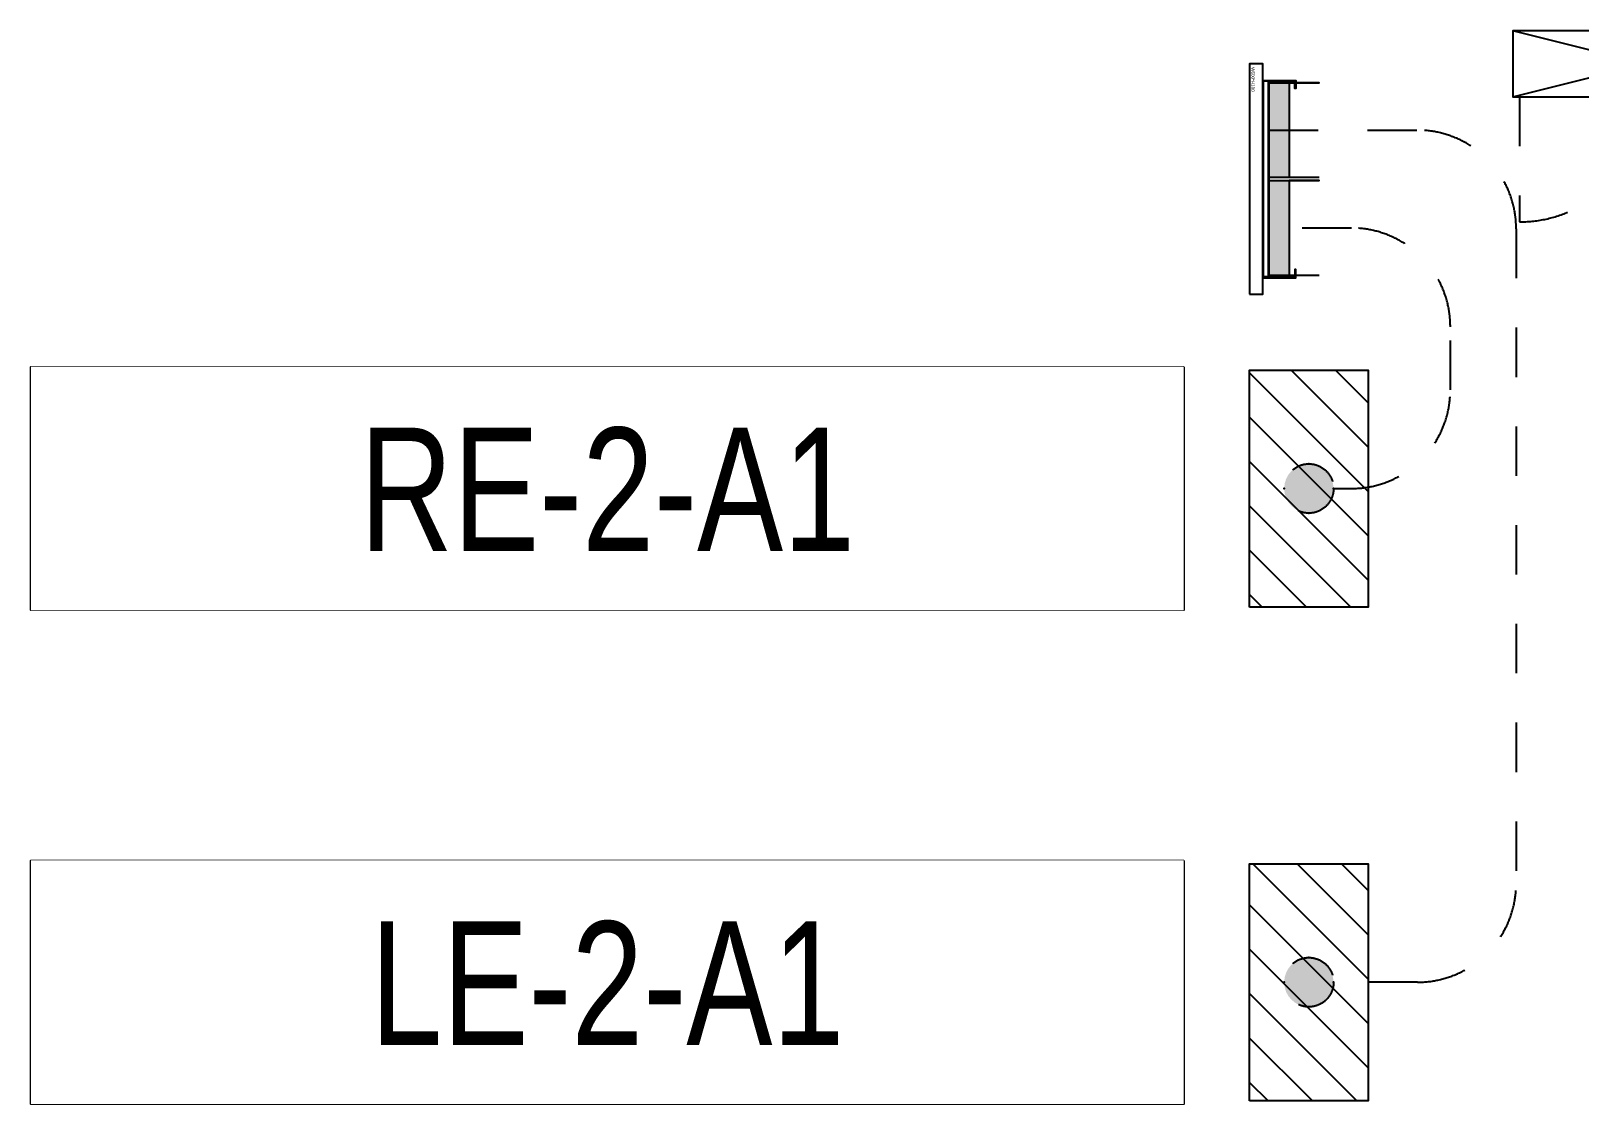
# Model space of a CAD drawing. Header units: millimetres. Extents: x -149088 to 500787, y -530175 to 1035835.
# Drawn here: x 88750 to 93455, y -53755 to -50495 of the extents above; entities that cross this region are included whole.
import ezdxf
from ezdxf.enums import TextEntityAlignment as Align

# ---------------------------------------------------------------- set-up
doc = ezdxf.new("R2010")
doc.units = ezdxf.units.MM
doc.header["$LTSCALE"] = 150
doc.linetypes.add('D1', pattern=[3, 1, -1, 1])
for name, color, linetype in [('------01 Distribution Panel', 3, 'Continuous'), ('------01 Motor Control Panel or Center', 4, 'Continuous'), ('-----00 LV_CABLE', 2, 'Continuous'), ('-----26 Electrical Cable Tray_건물(일반)', 20, 'Continuous')]:
    doc.layers.add(name, color=color, linetype=linetype)
doc.styles.add('ELEC', font='')
doc.styles.get('ELEC').set_extended_font_data('Dotum')

# ---------------------------------------------------------------- blocks, each defined once
blk = doc.blocks.new('A02')
h = blk.add_hatch()
h.set_pattern_fill('ANSI31', color=256, scale=25, style=0)
h.set_pattern_definition([(45, (-2000, -19200), (-56.1266, 56.1266), [])])
h.paths.add_polyline_path([(-300, 300), (-300, 0), (300, 0), (300, 300)])
blk.add_lwpolyline([(300, 0), (-300, 0), (-300, 300), (300, 300)], close=True)
blk = doc.blocks.new('*U10')
at = {"linetype": 'Continuous', "ltscale": 0.1}
for p, q in [((-250, 56.6), (-250, 58.6)), ((-200, 56.6), (-200, 58.6)), ((-150, 56.6), (-150, 58.6)), ((-100, 56.6), (-100, 58.6)), ((-50, 56.6), (-50, 58.6)), ((0, 56.6), (0, 58.6)), ((50, 56.6), (50, 58.6)), ((100, 56.6), (100, 58.6)), ((150, 56.6), (150, 58.6)), ((200, 56.6), (200, 58.6)), ((250, 56.6), (250, 58.6))]:
    blk.add_line(p, q, dxfattribs=at)
for points in [[(-300, 40), (-300, 140), (-275, 140), (-275, 137.4), (-297.4, 137.4), (-297.4, 40)], [(300, 40), (300, 140), (275, 140), (275, 137.4), (297.4, 137.4), (297.4, 40)], [(-297.4, 58.6), (297.4, 58.6)], [(-297.4, 56.6), (297.4, 56.6)], [(297.4, 42.6), (-297.4, 42.6)]]:
    blk.add_lwpolyline(points, dxfattribs=at)
blk.add_lwpolyline([(350, 0), (350, 40), (-350, 40), (-350, 0)], close=True, dxfattribs=at)
at = {"linetype": 'Continuous', "ltscale": 0.1, "style": 'ELEC'}
blk.add_text('W600*H100', height=10, dxfattribs=at).set_placement((-340, 10), align=Align.MIDDLE_LEFT)
blk = doc.blocks.new('O08')
blk.add_hatch(color=256).paths.add_polyline_path([(120, 51), (-120, 51), (-120, 0), (120, 0)])
blk.add_lwpolyline([(120, 127.5), (120, 0), (-120, 0), (-120, 127.5), (-120, 51), (120, 51)])
blk = doc.blocks.new('11')
at = {"linetype": 'D1'}
h = blk.add_hatch(color=256, dxfattribs=at)
edge = h.paths.add_edge_path()
edge.add_arc((0, 0), 75, 0, 360)
blk.add_circle((0, 0), 75, dxfattribs=at)
for p in [(0, 75), (-75, 0), (75, 0), (0, -75)]:
    blk.add_point(p, dxfattribs=at)
blk = doc.blocks.new('MCP_EQUIPMENT-2')
for p, q in [((200, 400), (0, -400)), ((200, -400), (0, 400))]:
    blk.add_line(p, q)
at = {"color": 1, "linetype": 'D1'}
for p, q in [((200, 380), (580, 380)), ((200, -380), (580, -380))]:
    blk.add_line(p, q, dxfattribs=at)
blk.add_lwpolyline([(200, 400), (0, 400), (0, -400), (200, -400)], close=True)
for centre, start, end in [((200, 380), 270, 0), ((200, -380), 0, 90)]:
    blk.add_arc(centre, 380, start, end, dxfattribs=at)

msp = doc.modelspace()

# ---------------------------------------------------------------- linework, layer by layer
at = {"layer": '------01 Distribution Panel', "color": 1}
for points in [[(92253.6, -51515), (92253.6, -52255), (88750.4, -52255), (88750.4, -51515)], [(92253.6, -53015), (92253.6, -53755), (88750.4, -53755), (88750.4, -53015)]]:
    msp.add_lwpolyline(points, close=True, dxfattribs=at)
at = {"layer": '-----00 LV_CABLE', "linetype": 'D1'}
for points in [[(92512.2, -50796.3), (92963.6, -50796.3, -0.414214), (93263.6, -51096.3), (93263.6, -53085, -0.414214), (92963.6, -53385), (92708.6, -53385)], [(92708.6, -51885), (92763.6, -51885, 0.414214), (93063.6, -51585), (93063.6, -51393.7, 0.414214), (92763.6, -51093.7), (92512.2, -51093.7)]]:
    msp.add_lwpolyline(points, format="xyb", dxfattribs=at)

# ---------------------------------------------------------------- block references
at = {"layer": '------01 Distribution Panel', "xscale": 1.2, "yscale": 1.2, "zscale": 1.2, "rotation": 270}
for p in [(92453.6, -51885), (92453.6, -53385), (92453.6, -53385)]:
    msp.add_blockref('A02', p, dxfattribs=at)
at = {"layer": '------01 Motor Control Panel or Center', "rotation": 270}
msp.add_blockref('MCP_EQUIPMENT-2', (93653.6, -50495), dxfattribs=at)
at = {"layer": '-----00 LV_CABLE', "linetype": 'D1', "xscale": 1.2, "yscale": 1.2, "zscale": 1.2, "rotation": 270}
for p in [(92512.2, -50796.3), (92512.2, -51093.7)]:
    msp.add_blockref('O08', p, dxfattribs=at)
at = {"layer": '-----00 LV_CABLE', "linetype": 'D1'}
for p in [(92633.6, -51885), (92633.6, -53385)]:
    msp.add_blockref('11', p, dxfattribs=at)
at = {"layer": '-----26 Electrical Cable Tray_건물(일반)', "rotation": 270}
msp.add_blockref('*U10', (92453.6, -50945), dxfattribs=at)

# ---------------------------------------------------------------- next in the draw order: wipeouts: each hides what was drawn before it
at = {"color": 1}
for points in [[(88750.4, -51515), (92253.6, -51515), (92253.6, -52255), (88750.4, -52255)], [(88750.4, -53015), (92253.6, -53015), (92253.6, -53755), (88750.4, -53755)]]:
    msp.add_wipeout(points, dxfattribs=at).dxf.layer = '------01 Distribution Panel'

# ---------------------------------------------------------------- next in the draw order: linework, layer by layer
at = {"layer": '------01 Distribution Panel', "color": 1}
for points in [[(92253.6, -51515), (92253.6, -52255), (88750.4, -52255), (88750.4, -51515)], [(92253.6, -53015), (92253.6, -53755), (88750.4, -53755), (88750.4, -53015)]]:
    msp.add_lwpolyline(points, close=True, dxfattribs=at)

# ---------------------------------------------------------------- next in the draw order: wipeouts: each hides what was drawn before it
at = {"color": 1}
for points in [[(88750.4, -51515), (92253.6, -51515), (92253.6, -52255), (88750.4, -52255)], [(88750.4, -53015), (92253.6, -53015), (92253.6, -53755), (88750.4, -53755)]]:
    msp.add_wipeout(points, dxfattribs=at).dxf.layer = '------01 Distribution Panel'

# ---------------------------------------------------------------- next in the draw order: texts
at = {"layer": '------01 Distribution Panel', "style": 'ELEC', "width": 0.8}
for s, p in [('RE-2-A1', (90502, -51885)), ('LE-2-A1', (90502, -53385))]:
    msp.add_text(s, height=375, dxfattribs=at).set_placement(p, align=Align.MIDDLE)

doc.saveas('drawing.dxf')
